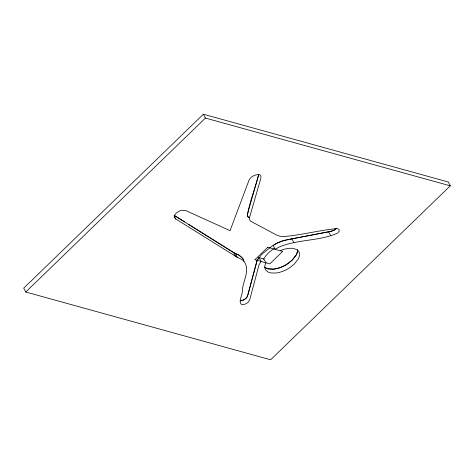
<?xml version="1.0" encoding="UTF-8"?>
<svg xmlns="http://www.w3.org/2000/svg" width="474" height="474" viewBox="0 0 474 474"><rect width="100%" height="100%" fill="white"/><g stroke="black" fill="none" stroke-linecap="round" stroke-linejoin="round"><path stroke-width="0.71" d="M247.309 214.74L258.774 174.42M258.697 174.278L258.526 174.947C255.225 188.427 249.567 201.74 247.398 215.368M263.503 259.385L265.819 255.705L269.51 251.972A18.818 9.806 -28.2 0 1 274.997 248.222M336.35 228.166L334.134 230.091L330.544 231.359L283.416 240.555L277.201 242.966L271.353 246.545L261.808 254.331L257.192 260.013L247.914 294.502C247.315 298.193 243.743 300.552 240.182 300.735M336.427 228.308L334.206 230.234L331.261 231.342L288.074 239.548L282.06 241.153L277.503 243.002A19.084 9.942 -28.2 0 0 274.215 244.791L273.148 245.479L275.216 249.336L276.289 248.649A19.084 9.942 -28.2 0 1 279.571 246.859C297.95 239.186 319.695 241.23 337.725 233.06C341.659 229.896 337.381 227.176 333.986 228.883C316.857 230.826 299.977 235.329 282.8 236.639A22.865 11.915 -28.2 0 1 280.412 236.372L276.905 235.211L250.574 221.145A15.636 8.147 -28.2 0 1 249.964 220.392L249.407 218.917L249.49 217.625L260.842 178.277L260.878 176.121L259.882 174.853A5.321 2.773 -28.2 0 0 258.484 174.521L255.77 174.953L252.915 176.115L250.853 177.596L249.152 179.836L230.056 230.666L185.678 210.539L181.773 210.237A5.504 2.868 -28.2 0 0 179.919 210.823C177.069 211.89 171.404 216.304 175.771 218.982L235.465 256.203C237.741 258.247 241.13 258.33 243.251 260.641C251.024 268.954 243.162 280.175 242.457 289.655C243.257 293.892 237.409 302.074 241.835 304.723C245.556 304.782 249.431 302.353 250.059 298.502L259.071 264.705L261.067 261.452L259 257.595L257.003 260.848L247.991 294.644C247.392 298.336 243.82 300.694 240.253 300.872M258.697 257.732L259.023 257.335M203.358 114.216L23.7 288.156L25.768 292.014L270.642 359.784L450.3 185.844L448.232 181.986L203.358 114.216L205.426 118.073L450.3 185.844M25.768 292.014L205.426 118.073M240.745 300.682L241.396 300.563M259 257.595L263.858 258.94L265.926 262.797M241.183 256.784L238.659 255.006L234.654 253.282L174.325 215.51M234.583 253.14L238.588 254.864L242.161 257.809M174.254 215.374L184.842 221.945M188.658 224.409L233.398 252.346L235.465 256.203M249.182 217.756L248.429 217.145A15.636 8.147 -28.2 0 1 247.819 216.393M264.539 267.093L267.65 268.657L273.409 269.066A18.527 9.652 -28.2 0 0 288.038 263.42L292.286 259.912L296.12 254.982A18.581 9.681 -28.2 0 0 297.364 249.52M234.535 253.205L233.789 252.541M264.717 267.318L266.05 268.166A20.441 10.647 -28.2 0 0 269.048 269.096L273.486 269.208A18.527 9.652 -28.2 0 0 288.115 263.556L292.363 260.054L296.191 255.125A18.581 9.681 -28.2 0 0 297.506 250.657M233.564 252.369L233.866 252.683M248.992 217.714L248.506 217.288A15.636 8.147 -28.2 0 1 247.896 216.535L247.659 216.114M242.09 257.666L242.966 258.923M328.666 231.91L330.734 235.768M291.871 238.872L293.939 242.735M235.335 253.608L237.403 257.465M174.047 215.771L175.771 218.982M242.889 258.78L243.6 260.113M247.523 215.83L247.736 216.257M247.41 215.534L247.6 215.972M243.523 259.971L244.074 261.387M247.487 215.676L247.262 214.918M280.199 250.71A18.919 9.859 -28.2 0 1 293.862 248.548L296.801 249.644L298.359 250.947A18.581 9.681 -28.2 0 1 298.264 258.982L294.431 263.911L290.177 267.413A18.527 9.652 -28.2 0 1 275.554 273.065L271.122 272.953A20.441 10.647 -28.2 0 1 268.118 272.023L265.79 270.139A18.344 9.557 -28.2 0 1 265.92 262.803M267.739 247.262L254.858 259.728L269.807 263.876L282.694 251.41L267.739 247.262"/></g></svg>
